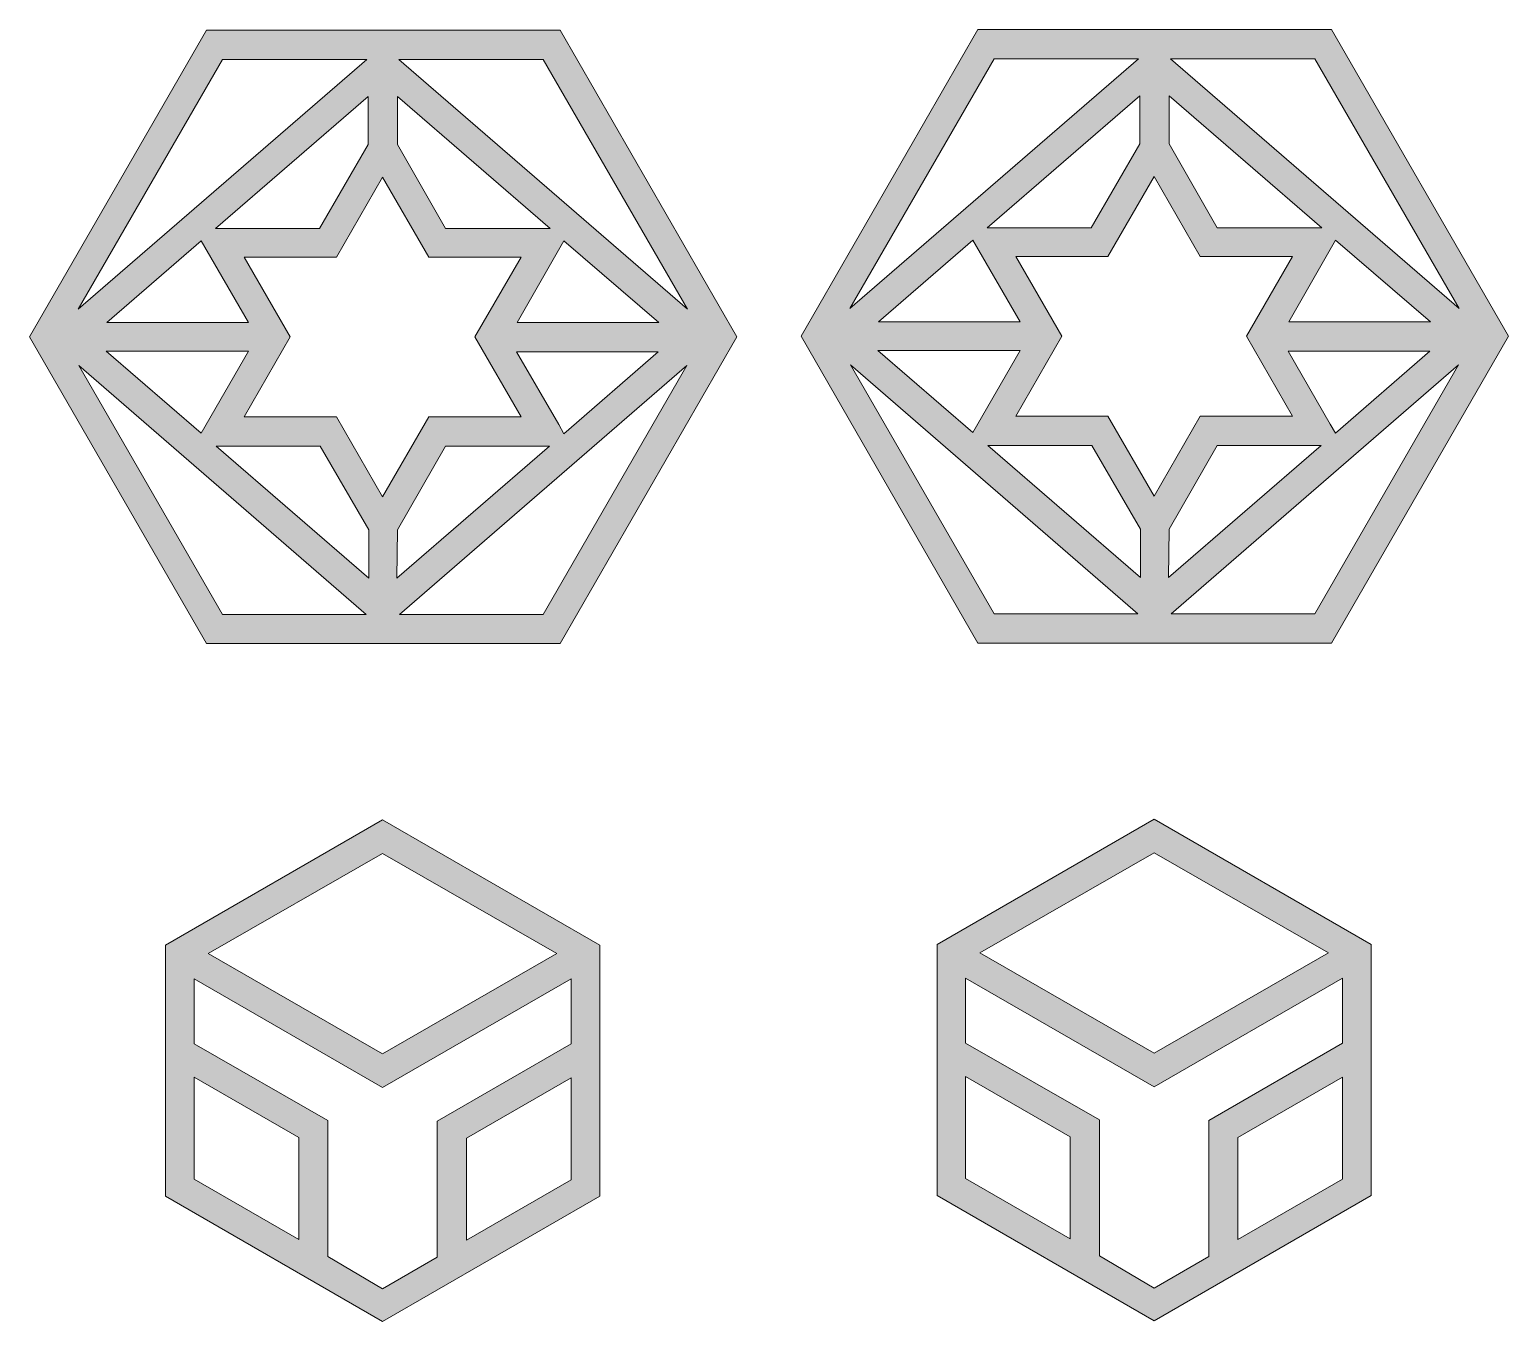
# Model space of a CAD drawing. Header units: millimetres. Extents: x -141 to 330, y -120 to 328.
# Drawn here: x 249.3 to 329.6, y -14.6 to 55.5 of the extents above; entities that cross this region are included whole.
import ezdxf

# ---------------------------------------------------------------- set-up
doc = ezdxf.new("R2010")
doc.units = ezdxf.units.MM
doc.header["$MEASUREMENT"] = 0
doc.layers.add('Layer 1', color=7, linetype='Continuous', lineweight=0)

msp = doc.modelspace()

# ---------------------------------------------------------------- hatches: boundary and pattern name
at = {"layer": 'Layer 1', "true_color": 0x231f20, "transparency": 33554687}
h = msp.add_hatch(color=250, dxfattribs=at)
h.dxf.hatch_style = 2
edge = h.paths.add_edge_path()
edge.add_spline(control_points=[(277.178, 23.795), (277.178, 23.795), (269.381, 23.795), (269.381, 23.795), (269.381, 23.795), (284.974, 37.306), (284.974, 37.306), (284.974, 37.306), (277.178, 23.795), (277.178, 23.795)], knot_values=[0, 0, 0, 0, 1, 1, 1, 2, 2, 2, 3, 3, 3, 3], degree=3, periodic=0)
edge = h.paths.add_edge_path()
edge.add_spline(control_points=[(251.989, 37.306), (251.989, 37.306), (267.582, 23.795), (267.582, 23.795), (267.582, 23.795), (259.786, 23.795), (259.786, 23.795), (259.786, 23.795), (251.989, 37.306), (251.989, 37.306)], knot_values=[0, 0, 0, 0, 1, 1, 1, 2, 2, 2, 3, 3, 3, 3], degree=3, periodic=0)
edge = h.paths.add_edge_path()
edge.add_spline(control_points=[(259.786, 53.922), (259.786, 53.922), (267.617, 53.922), (267.617, 53.922), (267.617, 53.922), (251.954, 40.375), (251.954, 40.375), (251.954, 40.375), (259.786, 53.922), (259.786, 53.922)], knot_values=[0, 0, 0, 0, 1, 1, 1, 2, 2, 2, 3, 3, 3, 3], degree=3, periodic=0)
edge = h.paths.add_edge_path()
edge.add_spline(control_points=[(285.009, 40.375), (285.009, 40.375), (269.346, 53.922), (269.346, 53.922), (269.346, 53.922), (277.178, 53.922), (277.178, 53.922), (277.178, 53.922), (285.009, 40.375), (285.009, 40.375)], knot_values=[0, 0, 0, 0, 1, 1, 1, 2, 2, 2, 3, 3, 3, 3], degree=3, periodic=0)
edge = h.paths.add_edge_path()
edge.add_spline(control_points=[(278.306, 33.602), (278.306, 33.602), (278.024, 34.096), (278.024, 34.096), (278.024, 34.096), (275.731, 38.047), (275.731, 38.047), (275.731, 38.047), (283.422, 38.047), (283.422, 38.047), (283.422, 38.047), (278.306, 33.602), (278.306, 33.602)], knot_values=[0, 0, 0, 0, 1, 1, 1, 2, 2, 2, 3, 3, 3, 4, 4, 4, 4], degree=3, periodic=0)
edge = h.paths.add_edge_path()
edge.add_spline(control_points=[(269.275, 28.381), (269.275, 28.381), (271.886, 32.932), (271.886, 32.932), (271.886, 32.932), (277.53, 32.932), (277.53, 32.932), (277.53, 32.932), (269.24, 25.77), (269.24, 25.77), (269.24, 25.77), (269.275, 28.381), (269.275, 28.381)], knot_values=[0, 0, 0, 0, 1, 1, 1, 2, 2, 2, 3, 3, 3, 4, 4, 4, 4], degree=3, periodic=0)
edge = h.paths.add_edge_path()
edge.add_spline(control_points=[(265.077, 32.932), (265.077, 32.932), (267.723, 28.381), (267.723, 28.381), (267.723, 28.381), (267.723, 25.77), (267.723, 25.77), (267.723, 25.77), (259.433, 32.932), (259.433, 32.932), (259.433, 32.932), (265.077, 32.932), (265.077, 32.932)], knot_values=[0, 0, 0, 0, 1, 1, 1, 2, 2, 2, 3, 3, 3, 4, 4, 4, 4], degree=3, periodic=0)
edge = h.paths.add_edge_path()
edge.add_spline(control_points=[(261.197, 38.082), (261.197, 38.082), (258.621, 33.637), (258.621, 33.637), (258.621, 33.637), (253.471, 38.082), (253.471, 38.082), (253.471, 38.082), (261.197, 38.082), (261.197, 38.082)], knot_values=[0, 0, 0, 0, 1, 1, 1, 2, 2, 2, 3, 3, 3, 3], degree=3, periodic=0)
edge = h.paths.add_edge_path()
edge.add_spline(control_points=[(258.621, 44.08), (258.621, 44.08), (261.197, 39.635), (261.197, 39.635), (261.197, 39.635), (253.506, 39.635), (253.506, 39.635), (253.506, 39.635), (258.621, 44.08), (258.621, 44.08)], knot_values=[0, 0, 0, 0, 1, 1, 1, 2, 2, 2, 3, 3, 3, 3], degree=3, periodic=0)
edge = h.paths.add_edge_path()
edge.add_spline(control_points=[(267.688, 49.301), (267.688, 49.301), (265.042, 44.75), (265.042, 44.75), (265.042, 44.75), (259.398, 44.75), (259.398, 44.75), (259.398, 44.75), (267.688, 51.911), (267.688, 51.911), (267.688, 51.911), (267.688, 49.301), (267.688, 49.301)], knot_values=[0, 0, 0, 0, 1, 1, 1, 2, 2, 2, 3, 3, 3, 4, 4, 4, 4], degree=3, periodic=0)
edge = h.paths.add_edge_path()
edge.add_spline(control_points=[(271.886, 44.75), (271.886, 44.75), (269.275, 49.301), (269.275, 49.301), (269.275, 49.301), (269.275, 51.911), (269.275, 51.911), (269.275, 51.911), (277.566, 44.75), (277.566, 44.75), (277.566, 44.75), (271.886, 44.75), (271.886, 44.75)], knot_values=[0, 0, 0, 0, 1, 1, 1, 2, 2, 2, 3, 3, 3, 4, 4, 4, 4], degree=3, periodic=0)
edge = h.paths.add_edge_path()
edge.add_spline(control_points=[(278.306, 44.08), (278.306, 44.08), (283.457, 39.635), (283.457, 39.635), (283.457, 39.635), (275.766, 39.635), (275.766, 39.635), (275.766, 39.635), (278.306, 44.08), (278.306, 44.08)], knot_values=[0, 0, 0, 0, 1, 1, 1, 2, 2, 2, 3, 3, 3, 3], degree=3, periodic=0)
edge = h.paths.add_edge_path()
edge.add_spline(control_points=[(268.464, 30.18), (268.464, 30.18), (265.959, 34.519), (265.959, 34.519), (265.959, 34.519), (260.95, 34.519), (260.95, 34.519), (260.95, 34.519), (263.454, 38.858), (263.454, 38.858), (263.454, 38.858), (260.95, 43.198), (260.95, 43.198), (260.95, 43.198), (265.959, 43.198), (265.959, 43.198), (265.959, 43.198), (268.464, 47.537), (268.464, 47.537), (268.464, 47.537), (270.969, 43.198), (270.969, 43.198), (270.969, 43.198), (275.978, 43.198), (275.978, 43.198), (275.978, 43.198), (273.473, 38.858), (273.473, 38.858), (273.473, 38.858), (275.978, 34.519), (275.978, 34.519), (275.978, 34.519), (270.969, 34.519), (270.969, 34.519), (270.969, 34.519), (268.464, 30.18), (268.464, 30.18)], knot_values=[0, 0, 0, 0, 1, 1, 1, 2, 2, 2, 3, 3, 3, 4, 4, 4, 5, 5, 5, 6, 6, 6, 7, 7, 7, 8, 8, 8, 9, 9, 9, 10, 10, 10, 11, 11, 11, 12, 12, 12, 12], degree=3, periodic=0)
edge = h.paths.add_edge_path()
edge.add_spline(control_points=[(278.095, 55.51), (278.095, 55.51), (258.904, 55.51), (258.904, 55.51), (258.904, 55.51), (249.308, 38.858), (249.308, 38.858), (249.308, 38.858), (258.904, 22.207), (258.904, 22.207), (258.904, 22.207), (278.095, 22.207), (278.095, 22.207), (278.095, 22.207), (287.69, 38.858), (287.69, 38.858), (287.69, 38.858), (278.095, 55.51), (278.095, 55.51)], knot_values=[0, 0, 0, 0, 1, 1, 1, 2, 2, 2, 3, 3, 3, 4, 4, 4, 5, 5, 5, 6, 6, 6, 6], degree=3, periodic=0)
h = msp.add_hatch(color=250, dxfattribs=at)
h.dxf.hatch_style = 2
edge = h.paths.add_edge_path()
edge.add_spline(control_points=[(319.052, 23.83), (319.052, 23.83), (311.256, 23.83), (311.256, 23.83), (311.256, 23.83), (326.849, 37.342), (326.849, 37.342), (326.849, 37.342), (319.052, 23.83), (319.052, 23.83)], knot_values=[0, 0, 0, 0, 1, 1, 1, 2, 2, 2, 3, 3, 3, 3], degree=3, periodic=0)
edge = h.paths.add_edge_path()
edge.add_spline(control_points=[(293.864, 37.342), (293.864, 37.342), (309.457, 23.83), (309.457, 23.83), (309.457, 23.83), (301.66, 23.83), (301.66, 23.83), (301.66, 23.83), (293.864, 37.342), (293.864, 37.342)], knot_values=[0, 0, 0, 0, 1, 1, 1, 2, 2, 2, 3, 3, 3, 3], degree=3, periodic=0)
edge = h.paths.add_edge_path()
edge.add_spline(control_points=[(301.66, 53.957), (301.66, 53.957), (309.492, 53.957), (309.492, 53.957), (309.492, 53.957), (293.829, 40.411), (293.829, 40.411), (293.829, 40.411), (301.66, 53.957), (301.66, 53.957)], knot_values=[0, 0, 0, 0, 1, 1, 1, 2, 2, 2, 3, 3, 3, 3], degree=3, periodic=0)
edge = h.paths.add_edge_path()
edge.add_spline(control_points=[(326.884, 40.411), (326.884, 40.411), (311.221, 53.957), (311.221, 53.957), (311.221, 53.957), (319.052, 53.957), (319.052, 53.957), (319.052, 53.957), (326.884, 40.411), (326.884, 40.411)], knot_values=[0, 0, 0, 0, 1, 1, 1, 2, 2, 2, 3, 3, 3, 3], degree=3, periodic=0)
edge = h.paths.add_edge_path()
edge.add_spline(control_points=[(320.181, 33.637), (320.181, 33.637), (319.899, 34.131), (319.899, 34.131), (319.899, 34.131), (317.606, 38.082), (317.606, 38.082), (317.606, 38.082), (325.296, 38.082), (325.296, 38.082), (325.296, 38.082), (320.181, 33.637), (320.181, 33.637)], knot_values=[0, 0, 0, 0, 1, 1, 1, 2, 2, 2, 3, 3, 3, 4, 4, 4, 4], degree=3, periodic=0)
edge = h.paths.add_edge_path()
edge.add_spline(control_points=[(311.15, 28.416), (311.15, 28.416), (313.761, 32.967), (313.761, 32.967), (313.761, 32.967), (319.405, 32.967), (319.405, 32.967), (319.405, 32.967), (311.115, 25.806), (311.115, 25.806), (311.115, 25.806), (311.15, 28.416), (311.15, 28.416)], knot_values=[0, 0, 0, 0, 1, 1, 1, 2, 2, 2, 3, 3, 3, 4, 4, 4, 4], degree=3, periodic=0)
edge = h.paths.add_edge_path()
edge.add_spline(control_points=[(306.952, 32.967), (306.952, 32.967), (309.598, 28.416), (309.598, 28.416), (309.598, 28.416), (309.598, 25.806), (309.598, 25.806), (309.598, 25.806), (301.307, 32.967), (301.307, 32.967), (301.307, 32.967), (306.952, 32.967), (306.952, 32.967)], knot_values=[0, 0, 0, 0, 1, 1, 1, 2, 2, 2, 3, 3, 3, 4, 4, 4, 4], degree=3, periodic=0)
edge = h.paths.add_edge_path()
edge.add_spline(control_points=[(303.071, 38.118), (303.071, 38.118), (300.496, 33.673), (300.496, 33.673), (300.496, 33.673), (295.346, 38.118), (295.346, 38.118), (295.346, 38.118), (303.071, 38.118), (303.071, 38.118)], knot_values=[0, 0, 0, 0, 1, 1, 1, 2, 2, 2, 3, 3, 3, 3], degree=3, periodic=0)
edge = h.paths.add_edge_path()
edge.add_spline(control_points=[(300.496, 44.115), (300.496, 44.115), (303.071, 39.67), (303.071, 39.67), (303.071, 39.67), (295.381, 39.67), (295.381, 39.67), (295.381, 39.67), (300.496, 44.115), (300.496, 44.115)], knot_values=[0, 0, 0, 0, 1, 1, 1, 2, 2, 2, 3, 3, 3, 3], degree=3, periodic=0)
edge = h.paths.add_edge_path()
edge.add_spline(control_points=[(309.562, 49.336), (309.562, 49.336), (306.917, 44.785), (306.917, 44.785), (306.917, 44.785), (301.272, 44.785), (301.272, 44.785), (301.272, 44.785), (309.562, 51.947), (309.562, 51.947), (309.562, 51.947), (309.562, 49.336), (309.562, 49.336)], knot_values=[0, 0, 0, 0, 1, 1, 1, 2, 2, 2, 3, 3, 3, 4, 4, 4, 4], degree=3, periodic=0)
edge = h.paths.add_edge_path()
edge.add_spline(control_points=[(313.761, 44.785), (313.761, 44.785), (311.15, 49.336), (311.15, 49.336), (311.15, 49.336), (311.15, 51.947), (311.15, 51.947), (311.15, 51.947), (319.44, 44.785), (319.44, 44.785), (319.44, 44.785), (313.761, 44.785), (313.761, 44.785)], knot_values=[0, 0, 0, 0, 1, 1, 1, 2, 2, 2, 3, 3, 3, 4, 4, 4, 4], degree=3, periodic=0)
edge = h.paths.add_edge_path()
edge.add_spline(control_points=[(320.181, 44.115), (320.181, 44.115), (325.332, 39.67), (325.332, 39.67), (325.332, 39.67), (317.641, 39.67), (317.641, 39.67), (317.641, 39.67), (320.181, 44.115), (320.181, 44.115)], knot_values=[0, 0, 0, 0, 1, 1, 1, 2, 2, 2, 3, 3, 3, 3], degree=3, periodic=0)
edge = h.paths.add_edge_path()
edge.add_spline(control_points=[(310.339, 30.215), (310.339, 30.215), (307.834, 34.555), (307.834, 34.555), (307.834, 34.555), (302.824, 34.555), (302.824, 34.555), (302.824, 34.555), (305.329, 38.894), (305.329, 38.894), (305.329, 38.894), (302.824, 43.233), (302.824, 43.233), (302.824, 43.233), (307.834, 43.233), (307.834, 43.233), (307.834, 43.233), (310.339, 47.572), (310.339, 47.572), (310.339, 47.572), (312.843, 43.233), (312.843, 43.233), (312.843, 43.233), (317.853, 43.233), (317.853, 43.233), (317.853, 43.233), (315.348, 38.894), (315.348, 38.894), (315.348, 38.894), (317.853, 34.555), (317.853, 34.555), (317.853, 34.555), (312.843, 34.555), (312.843, 34.555), (312.843, 34.555), (310.339, 30.215), (310.339, 30.215)], knot_values=[0, 0, 0, 0, 1, 1, 1, 2, 2, 2, 3, 3, 3, 4, 4, 4, 5, 5, 5, 6, 6, 6, 7, 7, 7, 8, 8, 8, 9, 9, 9, 10, 10, 10, 11, 11, 11, 12, 12, 12, 12], degree=3, periodic=0)
edge = h.paths.add_edge_path()
edge.add_spline(control_points=[(319.969, 55.545), (319.969, 55.545), (300.778, 55.545), (300.778, 55.545), (300.778, 55.545), (291.183, 38.894), (291.183, 38.894), (291.183, 38.894), (300.778, 22.243), (300.778, 22.243), (300.778, 22.243), (319.969, 22.243), (319.969, 22.243), (319.969, 22.243), (329.565, 38.894), (329.565, 38.894), (329.565, 38.894), (319.969, 55.545), (319.969, 55.545)], knot_values=[0, 0, 0, 0, 1, 1, 1, 2, 2, 2, 3, 3, 3, 4, 4, 4, 5, 5, 5, 6, 6, 6, 6], degree=3, periodic=0)
h = msp.add_hatch(color=250, dxfattribs=at)
h.dxf.hatch_style = 2
edge = h.paths.add_edge_path()
edge.add_spline(control_points=[(273.015, -10.178), (273.015, -10.178), (273.015, -4.639), (273.015, -4.639), (273.015, -4.639), (278.694, -1.358), (278.694, -1.358), (278.694, -1.358), (278.694, -6.897), (278.694, -6.897), (278.694, -6.897), (273.015, -10.178), (273.015, -10.178)], knot_values=[0, 0, 0, 0, 1, 1, 1, 2, 2, 2, 3, 3, 3, 4, 4, 4, 4], degree=3, periodic=0)
edge = h.paths.add_edge_path()
edge.add_spline(control_points=[(265.501, -11.06), (265.501, -11.06), (265.501, -3.687), (265.501, -3.687), (265.501, -3.687), (258.233, 0.476), (258.233, 0.476), (258.233, 0.476), (258.233, 4.004), (258.233, 4.004), (258.233, 4.004), (268.464, -1.887), (268.464, -1.887), (268.464, -1.887), (278.694, 4.004), (278.694, 4.004), (278.694, 4.004), (278.694, 0.476), (278.694, 0.476), (278.694, 0.476), (271.427, -3.722), (271.427, -3.722), (271.427, -3.722), (271.427, -11.095), (271.427, -11.095), (271.427, -11.095), (268.464, -12.823), (268.464, -12.823), (268.464, -12.823), (265.501, -11.06), (265.501, -11.06)], knot_values=[0, 0, 0, 0, 1, 1, 1, 2, 2, 2, 3, 3, 3, 4, 4, 4, 5, 5, 5, 6, 6, 6, 7, 7, 7, 8, 8, 8, 9, 9, 9, 10, 10, 10, 10], degree=3, periodic=0)
edge = h.paths.add_edge_path()
edge.add_spline(control_points=[(258.233, -1.323), (258.233, -1.323), (263.913, -4.604), (263.913, -4.604), (263.913, -4.604), (263.913, -10.142), (263.913, -10.142), (263.913, -10.142), (258.233, -6.862), (258.233, -6.862), (258.233, -6.862), (258.233, -1.323), (258.233, -1.323)], knot_values=[0, 0, 0, 0, 1, 1, 1, 2, 2, 2, 3, 3, 3, 4, 4, 4, 4], degree=3, periodic=0)
edge = h.paths.add_edge_path()
edge.add_spline(control_points=[(277.918, 5.38), (277.918, 5.38), (268.464, -0.053), (268.464, -0.053), (268.464, -0.053), (259.009, 5.38), (259.009, 5.38), (259.009, 5.38), (268.464, 10.813), (268.464, 10.813), (268.464, 10.813), (277.918, 5.38), (277.918, 5.38)], knot_values=[0, 0, 0, 0, 1, 1, 1, 2, 2, 2, 3, 3, 3, 4, 4, 4, 4], degree=3, periodic=0)
edge = h.paths.add_edge_path()
edge.add_spline(control_points=[(268.464, 12.647), (268.464, 12.647), (256.681, 5.838), (256.681, 5.838), (256.681, 5.838), (256.681, -7.779), (256.681, -7.779), (256.681, -7.779), (268.464, -14.587), (268.464, -14.587), (268.464, -14.587), (280.247, -7.779), (280.247, -7.779), (280.247, -7.779), (280.247, 5.838), (280.247, 5.838), (280.247, 5.838), (268.464, 12.647), (268.464, 12.647)], knot_values=[0, 0, 0, 0, 1, 1, 1, 2, 2, 2, 3, 3, 3, 4, 4, 4, 5, 5, 5, 6, 6, 6, 6], degree=3, periodic=0)
h = msp.add_hatch(color=250, dxfattribs=at)
h.dxf.hatch_style = 2
edge = h.paths.add_edge_path()
edge.add_spline(control_points=[(314.889, -10.142), (314.889, -10.142), (314.889, -4.604), (314.889, -4.604), (314.889, -4.604), (320.569, -1.323), (320.569, -1.323), (320.569, -1.323), (320.569, -6.862), (320.569, -6.862), (320.569, -6.862), (314.889, -10.142), (314.889, -10.142)], knot_values=[0, 0, 0, 0, 1, 1, 1, 2, 2, 2, 3, 3, 3, 4, 4, 4, 4], degree=3, periodic=0)
edge = h.paths.add_edge_path()
edge.add_spline(control_points=[(307.375, -11.024), (307.375, -11.024), (307.375, -3.651), (307.375, -3.651), (307.375, -3.651), (300.108, 0.512), (300.108, 0.512), (300.108, 0.512), (300.108, 4.039), (300.108, 4.039), (300.108, 4.039), (310.339, -1.852), (310.339, -1.852), (310.339, -1.852), (320.569, 4.039), (320.569, 4.039), (320.569, 4.039), (320.569, 0.512), (320.569, 0.512), (320.569, 0.512), (313.302, -3.687), (313.302, -3.687), (313.302, -3.687), (313.302, -11.06), (313.302, -11.06), (313.302, -11.06), (310.339, -12.788), (310.339, -12.788), (310.339, -12.788), (307.375, -11.024), (307.375, -11.024)], knot_values=[0, 0, 0, 0, 1, 1, 1, 2, 2, 2, 3, 3, 3, 4, 4, 4, 5, 5, 5, 6, 6, 6, 7, 7, 7, 8, 8, 8, 9, 9, 9, 10, 10, 10, 10], degree=3, periodic=0)
edge = h.paths.add_edge_path()
edge.add_spline(control_points=[(300.108, -1.288), (300.108, -1.288), (305.788, -4.568), (305.788, -4.568), (305.788, -4.568), (305.788, -10.107), (305.788, -10.107), (305.788, -10.107), (300.108, -6.826), (300.108, -6.826), (300.108, -6.826), (300.108, -1.288), (300.108, -1.288)], knot_values=[0, 0, 0, 0, 1, 1, 1, 2, 2, 2, 3, 3, 3, 4, 4, 4, 4], degree=3, periodic=0)
edge = h.paths.add_edge_path()
edge.add_spline(control_points=[(319.793, 5.415), (319.793, 5.415), (310.339, -0.018), (310.339, -0.018), (310.339, -0.018), (300.884, 5.415), (300.884, 5.415), (300.884, 5.415), (310.339, 10.848), (310.339, 10.848), (310.339, 10.848), (319.793, 5.415), (319.793, 5.415)], knot_values=[0, 0, 0, 0, 1, 1, 1, 2, 2, 2, 3, 3, 3, 4, 4, 4, 4], degree=3, periodic=0)
edge = h.paths.add_edge_path()
edge.add_spline(control_points=[(310.339, 12.682), (310.339, 12.682), (298.556, 5.874), (298.556, 5.874), (298.556, 5.874), (298.556, -7.743), (298.556, -7.743), (298.556, -7.743), (310.339, -14.552), (310.339, -14.552), (310.339, -14.552), (322.121, -7.743), (322.121, -7.743), (322.121, -7.743), (322.121, 5.874), (322.121, 5.874), (322.121, 5.874), (310.339, 12.682), (310.339, 12.682)], knot_values=[0, 0, 0, 0, 1, 1, 1, 2, 2, 2, 3, 3, 3, 4, 4, 4, 5, 5, 5, 6, 6, 6, 6], degree=3, periodic=0)

# ---------------------------------------------------------------- linework, layer by layer
at = {"layer": 'Layer 1'}
for points, knots in [([(278.095, 55.51), (278.095, 55.51), (258.904, 55.51), (258.904, 55.51), (258.904, 55.51), (249.308, 38.858), (249.308, 38.858), (249.308, 38.858), (258.904, 22.207), (258.904, 22.207), (258.904, 22.207), (278.095, 22.207), (278.095, 22.207), (278.095, 22.207), (287.69, 38.858), (287.69, 38.858), (287.69, 38.858), (278.095, 55.51), (278.095, 55.51)], [0, 0, 0, 0, 1, 1, 1, 2, 2, 2, 3, 3, 3, 4, 4, 4, 5, 5, 5, 6, 6, 6, 6]), ([(319.969, 55.545), (319.969, 55.545), (300.778, 55.545), (300.778, 55.545), (300.778, 55.545), (291.183, 38.894), (291.183, 38.894), (291.183, 38.894), (300.778, 22.243), (300.778, 22.243), (300.778, 22.243), (319.969, 22.243), (319.969, 22.243), (319.969, 22.243), (329.565, 38.894), (329.565, 38.894), (329.565, 38.894), (319.969, 55.545), (319.969, 55.545)], [0, 0, 0, 0, 1, 1, 1, 2, 2, 2, 3, 3, 3, 4, 4, 4, 5, 5, 5, 6, 6, 6, 6]), ([(259.786, 53.922), (259.786, 53.922), (267.617, 53.922), (267.617, 53.922), (267.617, 53.922), (251.954, 40.375), (251.954, 40.375), (251.954, 40.375), (259.786, 53.922), (259.786, 53.922)], [0, 0, 0, 0, 1, 1, 1, 2, 2, 2, 3, 3, 3, 3]), ([(285.009, 40.375), (285.009, 40.375), (269.346, 53.922), (269.346, 53.922), (269.346, 53.922), (277.178, 53.922), (277.178, 53.922), (277.178, 53.922), (285.009, 40.375), (285.009, 40.375)], [0, 0, 0, 0, 1, 1, 1, 2, 2, 2, 3, 3, 3, 3]), ([(301.66, 53.957), (301.66, 53.957), (309.492, 53.957), (309.492, 53.957), (309.492, 53.957), (293.829, 40.411), (293.829, 40.411), (293.829, 40.411), (301.66, 53.957), (301.66, 53.957)], [0, 0, 0, 0, 1, 1, 1, 2, 2, 2, 3, 3, 3, 3]), ([(326.884, 40.411), (326.884, 40.411), (311.221, 53.957), (311.221, 53.957), (311.221, 53.957), (319.052, 53.957), (319.052, 53.957), (319.052, 53.957), (326.884, 40.411), (326.884, 40.411)], [0, 0, 0, 0, 1, 1, 1, 2, 2, 2, 3, 3, 3, 3]), ([(267.688, 49.301), (267.688, 49.301), (265.042, 44.75), (265.042, 44.75), (265.042, 44.75), (259.398, 44.75), (259.398, 44.75), (259.398, 44.75), (267.688, 51.911), (267.688, 51.911), (267.688, 51.911), (267.688, 49.301), (267.688, 49.301)], [0, 0, 0, 0, 1, 1, 1, 2, 2, 2, 3, 3, 3, 4, 4, 4, 4]), ([(271.886, 44.75), (271.886, 44.75), (269.275, 49.301), (269.275, 49.301), (269.275, 49.301), (269.275, 51.911), (269.275, 51.911), (269.275, 51.911), (277.566, 44.75), (277.566, 44.75), (277.566, 44.75), (271.886, 44.75), (271.886, 44.75)], [0, 0, 0, 0, 1, 1, 1, 2, 2, 2, 3, 3, 3, 4, 4, 4, 4]), ([(309.562, 49.336), (309.562, 49.336), (306.917, 44.785), (306.917, 44.785), (306.917, 44.785), (301.272, 44.785), (301.272, 44.785), (301.272, 44.785), (309.562, 51.947), (309.562, 51.947), (309.562, 51.947), (309.562, 49.336), (309.562, 49.336)], [0, 0, 0, 0, 1, 1, 1, 2, 2, 2, 3, 3, 3, 4, 4, 4, 4]), ([(313.761, 44.785), (313.761, 44.785), (311.15, 49.336), (311.15, 49.336), (311.15, 49.336), (311.15, 51.947), (311.15, 51.947), (311.15, 51.947), (319.44, 44.785), (319.44, 44.785), (319.44, 44.785), (313.761, 44.785), (313.761, 44.785)], [0, 0, 0, 0, 1, 1, 1, 2, 2, 2, 3, 3, 3, 4, 4, 4, 4]), ([(268.464, 30.18), (268.464, 30.18), (265.959, 34.519), (265.959, 34.519), (265.959, 34.519), (260.95, 34.519), (260.95, 34.519), (260.95, 34.519), (263.454, 38.858), (263.454, 38.858), (263.454, 38.858), (260.95, 43.198), (260.95, 43.198), (260.95, 43.198), (265.959, 43.198), (265.959, 43.198), (265.959, 43.198), (268.464, 47.537), (268.464, 47.537), (268.464, 47.537), (270.969, 43.198), (270.969, 43.198), (270.969, 43.198), (275.978, 43.198), (275.978, 43.198), (275.978, 43.198), (273.473, 38.858), (273.473, 38.858), (273.473, 38.858), (275.978, 34.519), (275.978, 34.519), (275.978, 34.519), (270.969, 34.519), (270.969, 34.519), (270.969, 34.519), (268.464, 30.18), (268.464, 30.18)], [0, 0, 0, 0, 1, 1, 1, 2, 2, 2, 3, 3, 3, 4, 4, 4, 5, 5, 5, 6, 6, 6, 7, 7, 7, 8, 8, 8, 9, 9, 9, 10, 10, 10, 11, 11, 11, 12, 12, 12, 12]), ([(310.339, 30.215), (310.339, 30.215), (307.834, 34.555), (307.834, 34.555), (307.834, 34.555), (302.824, 34.555), (302.824, 34.555), (302.824, 34.555), (305.329, 38.894), (305.329, 38.894), (305.329, 38.894), (302.824, 43.233), (302.824, 43.233), (302.824, 43.233), (307.834, 43.233), (307.834, 43.233), (307.834, 43.233), (310.339, 47.572), (310.339, 47.572), (310.339, 47.572), (312.843, 43.233), (312.843, 43.233), (312.843, 43.233), (317.853, 43.233), (317.853, 43.233), (317.853, 43.233), (315.348, 38.894), (315.348, 38.894), (315.348, 38.894), (317.853, 34.555), (317.853, 34.555), (317.853, 34.555), (312.843, 34.555), (312.843, 34.555), (312.843, 34.555), (310.339, 30.215), (310.339, 30.215)], [0, 0, 0, 0, 1, 1, 1, 2, 2, 2, 3, 3, 3, 4, 4, 4, 5, 5, 5, 6, 6, 6, 7, 7, 7, 8, 8, 8, 9, 9, 9, 10, 10, 10, 11, 11, 11, 12, 12, 12, 12]), ([(258.621, 44.08), (258.621, 44.08), (261.197, 39.635), (261.197, 39.635), (261.197, 39.635), (253.506, 39.635), (253.506, 39.635), (253.506, 39.635), (258.621, 44.08), (258.621, 44.08)], [0, 0, 0, 0, 1, 1, 1, 2, 2, 2, 3, 3, 3, 3]), ([(278.306, 44.08), (278.306, 44.08), (283.457, 39.635), (283.457, 39.635), (283.457, 39.635), (275.766, 39.635), (275.766, 39.635), (275.766, 39.635), (278.306, 44.08), (278.306, 44.08)], [0, 0, 0, 0, 1, 1, 1, 2, 2, 2, 3, 3, 3, 3]), ([(300.496, 44.115), (300.496, 44.115), (303.071, 39.67), (303.071, 39.67), (303.071, 39.67), (295.381, 39.67), (295.381, 39.67), (295.381, 39.67), (300.496, 44.115), (300.496, 44.115)], [0, 0, 0, 0, 1, 1, 1, 2, 2, 2, 3, 3, 3, 3]), ([(320.181, 44.115), (320.181, 44.115), (325.332, 39.67), (325.332, 39.67), (325.332, 39.67), (317.641, 39.67), (317.641, 39.67), (317.641, 39.67), (320.181, 44.115), (320.181, 44.115)], [0, 0, 0, 0, 1, 1, 1, 2, 2, 2, 3, 3, 3, 3]), ([(261.197, 38.082), (261.197, 38.082), (258.621, 33.637), (258.621, 33.637), (258.621, 33.637), (253.471, 38.082), (253.471, 38.082), (253.471, 38.082), (261.197, 38.082), (261.197, 38.082)], [0, 0, 0, 0, 1, 1, 1, 2, 2, 2, 3, 3, 3, 3]), ([(278.306, 33.602), (278.306, 33.602), (278.024, 34.096), (278.024, 34.096), (278.024, 34.096), (275.731, 38.047), (275.731, 38.047), (275.731, 38.047), (283.422, 38.047), (283.422, 38.047), (283.422, 38.047), (278.306, 33.602), (278.306, 33.602)], [0, 0, 0, 0, 1, 1, 1, 2, 2, 2, 3, 3, 3, 4, 4, 4, 4]), ([(303.071, 38.118), (303.071, 38.118), (300.496, 33.673), (300.496, 33.673), (300.496, 33.673), (295.346, 38.118), (295.346, 38.118), (295.346, 38.118), (303.071, 38.118), (303.071, 38.118)], [0, 0, 0, 0, 1, 1, 1, 2, 2, 2, 3, 3, 3, 3]), ([(320.181, 33.637), (320.181, 33.637), (319.899, 34.131), (319.899, 34.131), (319.899, 34.131), (317.606, 38.082), (317.606, 38.082), (317.606, 38.082), (325.296, 38.082), (325.296, 38.082), (325.296, 38.082), (320.181, 33.637), (320.181, 33.637)], [0, 0, 0, 0, 1, 1, 1, 2, 2, 2, 3, 3, 3, 4, 4, 4, 4]), ([(251.989, 37.306), (251.989, 37.306), (267.582, 23.795), (267.582, 23.795), (267.582, 23.795), (259.786, 23.795), (259.786, 23.795), (259.786, 23.795), (251.989, 37.306), (251.989, 37.306)], [0, 0, 0, 0, 1, 1, 1, 2, 2, 2, 3, 3, 3, 3]), ([(277.178, 23.795), (277.178, 23.795), (269.381, 23.795), (269.381, 23.795), (269.381, 23.795), (284.974, 37.306), (284.974, 37.306), (284.974, 37.306), (277.178, 23.795), (277.178, 23.795)], [0, 0, 0, 0, 1, 1, 1, 2, 2, 2, 3, 3, 3, 3]), ([(293.864, 37.342), (293.864, 37.342), (309.457, 23.83), (309.457, 23.83), (309.457, 23.83), (301.66, 23.83), (301.66, 23.83), (301.66, 23.83), (293.864, 37.342), (293.864, 37.342)], [0, 0, 0, 0, 1, 1, 1, 2, 2, 2, 3, 3, 3, 3]), ([(319.052, 23.83), (319.052, 23.83), (311.256, 23.83), (311.256, 23.83), (311.256, 23.83), (326.849, 37.342), (326.849, 37.342), (326.849, 37.342), (319.052, 23.83), (319.052, 23.83)], [0, 0, 0, 0, 1, 1, 1, 2, 2, 2, 3, 3, 3, 3]), ([(265.077, 32.932), (265.077, 32.932), (267.723, 28.381), (267.723, 28.381), (267.723, 28.381), (267.723, 25.77), (267.723, 25.77), (267.723, 25.77), (259.433, 32.932), (259.433, 32.932), (259.433, 32.932), (265.077, 32.932), (265.077, 32.932)], [0, 0, 0, 0, 1, 1, 1, 2, 2, 2, 3, 3, 3, 4, 4, 4, 4]), ([(269.275, 28.381), (269.275, 28.381), (271.886, 32.932), (271.886, 32.932), (271.886, 32.932), (277.53, 32.932), (277.53, 32.932), (277.53, 32.932), (269.24, 25.77), (269.24, 25.77), (269.24, 25.77), (269.275, 28.381), (269.275, 28.381)], [0, 0, 0, 0, 1, 1, 1, 2, 2, 2, 3, 3, 3, 4, 4, 4, 4]), ([(306.952, 32.967), (306.952, 32.967), (309.598, 28.416), (309.598, 28.416), (309.598, 28.416), (309.598, 25.806), (309.598, 25.806), (309.598, 25.806), (301.307, 32.967), (301.307, 32.967), (301.307, 32.967), (306.952, 32.967), (306.952, 32.967)], [0, 0, 0, 0, 1, 1, 1, 2, 2, 2, 3, 3, 3, 4, 4, 4, 4]), ([(311.15, 28.416), (311.15, 28.416), (313.761, 32.967), (313.761, 32.967), (313.761, 32.967), (319.405, 32.967), (319.405, 32.967), (319.405, 32.967), (311.115, 25.806), (311.115, 25.806), (311.115, 25.806), (311.15, 28.416), (311.15, 28.416)], [0, 0, 0, 0, 1, 1, 1, 2, 2, 2, 3, 3, 3, 4, 4, 4, 4]), ([(268.464, 12.647), (268.464, 12.647), (256.681, 5.838), (256.681, 5.838), (256.681, 5.838), (256.681, -7.779), (256.681, -7.779), (256.681, -7.779), (268.464, -14.587), (268.464, -14.587), (268.464, -14.587), (280.247, -7.779), (280.247, -7.779), (280.247, -7.779), (280.247, 5.838), (280.247, 5.838), (280.247, 5.838), (268.464, 12.647), (268.464, 12.647)], [0, 0, 0, 0, 1, 1, 1, 2, 2, 2, 3, 3, 3, 4, 4, 4, 5, 5, 5, 6, 6, 6, 6]), ([(310.339, 12.682), (310.339, 12.682), (298.556, 5.874), (298.556, 5.874), (298.556, 5.874), (298.556, -7.743), (298.556, -7.743), (298.556, -7.743), (310.339, -14.552), (310.339, -14.552), (310.339, -14.552), (322.121, -7.743), (322.121, -7.743), (322.121, -7.743), (322.121, 5.874), (322.121, 5.874), (322.121, 5.874), (310.339, 12.682), (310.339, 12.682)], [0, 0, 0, 0, 1, 1, 1, 2, 2, 2, 3, 3, 3, 4, 4, 4, 5, 5, 5, 6, 6, 6, 6]), ([(277.918, 5.38), (277.918, 5.38), (268.464, -0.053), (268.464, -0.053), (268.464, -0.053), (259.009, 5.38), (259.009, 5.38), (259.009, 5.38), (268.464, 10.813), (268.464, 10.813), (268.464, 10.813), (277.918, 5.38), (277.918, 5.38)], [0, 0, 0, 0, 1, 1, 1, 2, 2, 2, 3, 3, 3, 4, 4, 4, 4]), ([(319.793, 5.415), (319.793, 5.415), (310.339, -0.018), (310.339, -0.018), (310.339, -0.018), (300.884, 5.415), (300.884, 5.415), (300.884, 5.415), (310.339, 10.848), (310.339, 10.848), (310.339, 10.848), (319.793, 5.415), (319.793, 5.415)], [0, 0, 0, 0, 1, 1, 1, 2, 2, 2, 3, 3, 3, 4, 4, 4, 4]), ([(307.375, -11.024), (307.375, -11.024), (307.375, -3.651), (307.375, -3.651), (307.375, -3.651), (300.108, 0.512), (300.108, 0.512), (300.108, 0.512), (300.108, 4.039), (300.108, 4.039), (300.108, 4.039), (310.339, -1.852), (310.339, -1.852), (310.339, -1.852), (320.569, 4.039), (320.569, 4.039), (320.569, 4.039), (320.569, 0.512), (320.569, 0.512), (320.569, 0.512), (313.302, -3.687), (313.302, -3.687), (313.302, -3.687), (313.302, -11.06), (313.302, -11.06), (313.302, -11.06), (310.339, -12.788), (310.339, -12.788), (310.339, -12.788), (307.375, -11.024), (307.375, -11.024)], [0, 0, 0, 0, 1, 1, 1, 2, 2, 2, 3, 3, 3, 4, 4, 4, 5, 5, 5, 6, 6, 6, 7, 7, 7, 8, 8, 8, 9, 9, 9, 10, 10, 10, 10]), ([(265.501, -11.06), (265.501, -11.06), (265.501, -3.687), (265.501, -3.687), (265.501, -3.687), (258.233, 0.476), (258.233, 0.476), (258.233, 0.476), (258.233, 4.004), (258.233, 4.004), (258.233, 4.004), (268.464, -1.887), (268.464, -1.887), (268.464, -1.887), (278.694, 4.004), (278.694, 4.004), (278.694, 4.004), (278.694, 0.476), (278.694, 0.476), (278.694, 0.476), (271.427, -3.722), (271.427, -3.722), (271.427, -3.722), (271.427, -11.095), (271.427, -11.095), (271.427, -11.095), (268.464, -12.823), (268.464, -12.823), (268.464, -12.823), (265.501, -11.06), (265.501, -11.06)], [0, 0, 0, 0, 1, 1, 1, 2, 2, 2, 3, 3, 3, 4, 4, 4, 5, 5, 5, 6, 6, 6, 7, 7, 7, 8, 8, 8, 9, 9, 9, 10, 10, 10, 10]), ([(258.233, -1.323), (258.233, -1.323), (263.913, -4.604), (263.913, -4.604), (263.913, -4.604), (263.913, -10.142), (263.913, -10.142), (263.913, -10.142), (258.233, -6.862), (258.233, -6.862), (258.233, -6.862), (258.233, -1.323), (258.233, -1.323)], [0, 0, 0, 0, 1, 1, 1, 2, 2, 2, 3, 3, 3, 4, 4, 4, 4]), ([(273.015, -10.178), (273.015, -10.178), (273.015, -4.639), (273.015, -4.639), (273.015, -4.639), (278.694, -1.358), (278.694, -1.358), (278.694, -1.358), (278.694, -6.897), (278.694, -6.897), (278.694, -6.897), (273.015, -10.178), (273.015, -10.178)], [0, 0, 0, 0, 1, 1, 1, 2, 2, 2, 3, 3, 3, 4, 4, 4, 4]), ([(300.108, -1.288), (300.108, -1.288), (305.788, -4.568), (305.788, -4.568), (305.788, -4.568), (305.788, -10.107), (305.788, -10.107), (305.788, -10.107), (300.108, -6.826), (300.108, -6.826), (300.108, -6.826), (300.108, -1.288), (300.108, -1.288)], [0, 0, 0, 0, 1, 1, 1, 2, 2, 2, 3, 3, 3, 4, 4, 4, 4]), ([(314.889, -10.142), (314.889, -10.142), (314.889, -4.604), (314.889, -4.604), (314.889, -4.604), (320.569, -1.323), (320.569, -1.323), (320.569, -1.323), (320.569, -6.862), (320.569, -6.862), (320.569, -6.862), (314.889, -10.142), (314.889, -10.142)], [0, 0, 0, 0, 1, 1, 1, 2, 2, 2, 3, 3, 3, 4, 4, 4, 4])]:
    msp.add_open_spline(points, degree=3, knots=knots, dxfattribs=at)

doc.saveas('drawing.dxf')
